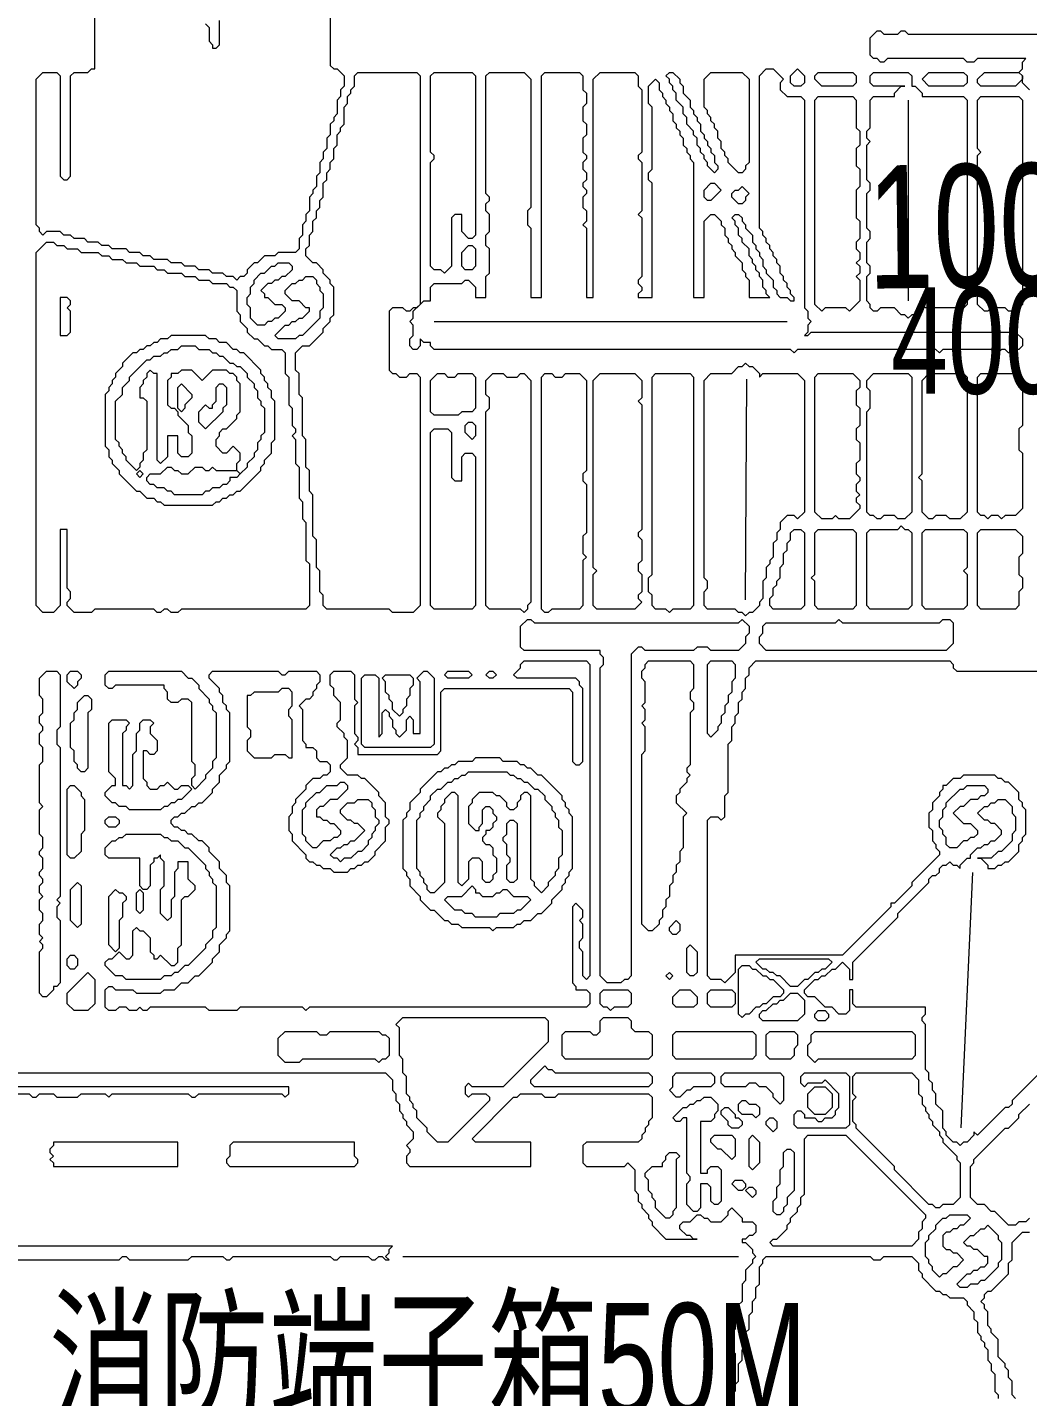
# Model space of a CAD drawing. Extents: x 25 to 4929, y 26 to 3478.
# Drawn here: x 3200.5 to 3489.5, y 1608.5 to 2004 of the extents above; entities that cross this region are included whole.
import ezdxf

# ---------------------------------------------------------------- set-up
doc = ezdxf.new("R2010")
doc.units = 0
for name, color, linetype, lineweight in [('OCR_TEXT', 6, 'Continuous', 0), ('TRACE_CURVE', 6, 'Continuous', 0), ('TRACE_STRAIGHT', 5, 'Continuous', 0), ('TRACE_TEXT_SYMBOL', 6, 'Continuous', 0)]:
    doc.layers.add(name, color=color, linetype=linetype, lineweight=lineweight)
doc.styles.add('wqy-unicode', font='wqy-unicode.lff')

msp = doc.modelspace()

# ---------------------------------------------------------------- linework, layer by layer
at = {"layer": 'TRACE_CURVE', "color": 6}
for points in [[(3214, 1943), (3213, 1944), (3211, 1944), (3210, 1945), (3206, 1945), (3205, 1944), (3204, 1945), (3204, 1946), (3203, 1947), (3203, 1989), (3205, 1991), (3209, 1991), (3210, 1990), (3210, 1961), (3211, 1960), (3212, 1960), (3213, 1961), (3213, 1990), (3214, 1991), (3218, 1991), (3219, 1992), (3220, 1992), (3220, 2015)], [(3288, 2016), (3288, 1993), (3289, 1992), (3290, 1992)], [(3252, 2005), (3253, 2004), (3253, 2000), (3254, 1999), (3254, 1998), (3255, 1998), (3256, 1999), (3256, 2006)], [(3490, 1986), (3488, 1988), (3488, 1990), (3487, 1991), (3488, 1992), (3488, 1994), (3489, 1995), (3475, 1995), (3474, 1994), (3472, 1994), (3471, 1995), (3449, 1995), (3448, 1994), (3447, 1994), (3446, 1995), (3445, 1995), (3444, 1996), (3444, 2001), (3446, 2003), (3447, 2003), (3448, 2002), (3452, 2002), (3453, 2003), (3454, 2003), (3455, 2002), (3500, 2002)], [(3290, 1992), (3292, 1990), (3292, 1987), (3291, 1986), (3291, 1984), (3290, 1983), (3290, 1979), (3289, 1978), (3289, 1977), (3288, 1976), (3288, 1973), (3287, 1972), (3287, 1969), (3286, 1968), (3286, 1966), (3285, 1965), (3285, 1962), (3284, 1961), (3284, 1958), (3283, 1957), (3283, 1956), (3282, 1955), (3282, 1951), (3281, 1950), (3281, 1948), (3280, 1947), (3280, 1944), (3279, 1943), (3279, 1940), (3278, 1939), (3273, 1939), (3272, 1938), (3269, 1938), (3267, 1936), (3266, 1936), (3264, 1934), (3264, 1933), (3263, 1932), (3262, 1932), (3261, 1931), (3260, 1932), (3258, 1932), (3257, 1933), (3254, 1933), (3253, 1934), (3250, 1934), (3249, 1935), (3246, 1935), (3245, 1936), (3242, 1936), (3241, 1937), (3237, 1937), (3236, 1938), (3234, 1938), (3233, 1939), (3230, 1939), (3229, 1940), (3225, 1940), (3224, 1941), (3222, 1941), (3221, 1942), (3218, 1942), (3217, 1943), (3214, 1943)], [(3295, 1990), (3296, 1991), (3313, 1991), (3314, 1990), (3314, 1924), (3313, 1923), (3312, 1923), (3311, 1922), (3310, 1922), (3309, 1923), (3306, 1923), (3305, 1922), (3305, 1905), (3306, 1904), (3307, 1904), (3308, 1903), (3310, 1903), (3311, 1904), (3313, 1904), (3314, 1903), (3314, 1837), (3312, 1835), (3306, 1835), (3305, 1836), (3287, 1836), (3286, 1837), (3286, 1840), (3285, 1841), (3285, 1847), (3284, 1848), (3284, 1856), (3283, 1857), (3283, 1869), (3282, 1870), (3282, 1876), (3281, 1877), (3281, 1885), (3280, 1886), (3280, 1897), (3279, 1898), (3279, 1904), (3278, 1905), (3278, 1910), (3280, 1912), (3282, 1912), (3286, 1916), (3286, 1917), (3288, 1919), (3288, 1920), (3289, 1921), (3289, 1929), (3288, 1930), (3288, 1931), (3286, 1933), (3286, 1934), (3284, 1936), (3283, 1936), (3281, 1938), (3281, 1940), (3282, 1941), (3282, 1944), (3283, 1945), (3283, 1948), (3284, 1949)], [(3284, 1949), (3284, 1951), (3285, 1952), (3285, 1954), (3286, 1955), (3286, 1959), (3287, 1960), (3287, 1962), (3288, 1963), (3288, 1965), (3289, 1966), (3289, 1969), (3290, 1970), (3290, 1973), (3291, 1974), (3291, 1975), (3292, 1976), (3292, 1981), (3293, 1982), (3293, 1984), (3294, 1985), (3294, 1986), (3295, 1987), (3295, 1990)], [(3414, 1992), (3416, 1992), (3419, 1989), (3418, 1988), (3418, 1986), (3420, 1984), (3424, 1984), (3425, 1983), (3425, 1923), (3426, 1922), (3426, 1920), (3427, 1919), (3426, 1918), (3426, 1916), (3425, 1915), (3426, 1915), (3427, 1916), (3486, 1916), (3488, 1914), (3488, 1912), (3487, 1911), (3486, 1911), (3485, 1910), (3484, 1910), (3483, 1911), (3482, 1911), (3481, 1910), (3480, 1910), (3479, 1911), (3465, 1911), (3464, 1910), (3463, 1911), (3423, 1911), (3422, 1910), (3421, 1911), (3318, 1911), (3317, 1912), (3317, 1913), (3315, 1913), (3314, 1914), (3314, 1912), (3313, 1911), (3312, 1911), (3311, 1912), (3311, 1914), (3312, 1915), (3312, 1918), (3311, 1919), (3312, 1920), (3312, 1922), (3315, 1925), (3317, 1925), (3317, 1929), (3318, 1930), (3326, 1930), (3327, 1931), (3328, 1931), (3330, 1929), (3330, 1926), (3333, 1926), (3333, 1932), (3334, 1933), (3334, 1940), (3333, 1941)], [(3333, 1941), (3333, 1944), (3334, 1945), (3334, 1950), (3333, 1951), (3333, 1953), (3334, 1954), (3334, 1955), (3333, 1956), (3333, 1990), (3334, 1991), (3344, 1991), (3346, 1989), (3346, 1952), (3345, 1951), (3345, 1947), (3346, 1946), (3346, 1926), (3349, 1926), (3349, 1990), (3350, 1991), (3360, 1991), (3361, 1990), (3361, 1986), (3362, 1985), (3362, 1982), (3361, 1981), (3361, 1977), (3362, 1976), (3362, 1973), (3361, 1972), (3361, 1968), (3362, 1967), (3362, 1966), (3361, 1965), (3361, 1963), (3362, 1962), (3362, 1960), (3361, 1959), (3361, 1958), (3362, 1957), (3362, 1956), (3361, 1955), (3361, 1952), (3362, 1951), (3362, 1948), (3361, 1947), (3362, 1946), (3362, 1926), (3364, 1926), (3364, 1989), (3366, 1991), (3376, 1991), (3377, 1990), (3377, 1987), (3378, 1986), (3378, 1968), (3377, 1967), (3377, 1966), (3378, 1965), (3378, 1951), (3377, 1950), (3378, 1949), (3378, 1932)], [(3412, 1932), (3412, 1933), (3411, 1934), (3411, 1935), (3410, 1936), (3410, 1937), (3409, 1938), (3409, 1940), (3407, 1942), (3407, 1943), (3406, 1944), (3406, 1946), (3405, 1947), (3405, 1948), (3404, 1949), (3405, 1950), (3406, 1950), (3407, 1949), (3407, 1948), (3408, 1947), (3408, 1946), (3410, 1944), (3410, 1942), (3411, 1941), (3411, 1940), (3412, 1939), (3412, 1938), (3413, 1937), (3413, 1935), (3414, 1934), (3414, 1933), (3416, 1931), (3416, 1929), (3417, 1928), (3417, 1927), (3418, 1926), (3420, 1926), (3421, 1925), (3422, 1925), (3422, 1926), (3421, 1927), (3421, 1928), (3420, 1929), (3420, 1930), (3419, 1931), (3419, 1932), (3418, 1933), (3418, 1935), (3417, 1936), (3417, 1937), (3416, 1938), (3416, 1939), (3415, 1940), (3415, 1941), (3414, 1942), (3414, 1943), (3413, 1944), (3413, 1945), (3412, 1946), (3412, 1990), (3414, 1992)], [(3378, 1932), (3377, 1931), (3377, 1930), (3378, 1929), (3378, 1928), (3377, 1927), (3377, 1926), (3381, 1926), (3381, 1959), (3380, 1960), (3380, 1962), (3381, 1963), (3381, 1981), (3380, 1982), (3380, 1987), (3382, 1989), (3383, 1988), (3383, 1986), (3384, 1985), (3384, 1984), (3385, 1983), (3385, 1982), (3386, 1981), (3386, 1980), (3387, 1979), (3387, 1977), (3388, 1976), (3388, 1975), (3389, 1974), (3389, 1973), (3390, 1972), (3390, 1970), (3391, 1969), (3391, 1968), (3392, 1967), (3392, 1966), (3393, 1965), (3393, 1926), (3396, 1926), (3396, 1948), (3398, 1950), (3399, 1950), (3401, 1948), (3401, 1947), (3402, 1946), (3402, 1944), (3403, 1943), (3403, 1942), (3404, 1941), (3404, 1940), (3405, 1939), (3405, 1938), (3407, 1936), (3407, 1934), (3408, 1933), (3408, 1932), (3409, 1931), (3409, 1926), (3415, 1926), (3414, 1927), (3414, 1928), (3413, 1929), (3413, 1931), (3412, 1932)], [(3241, 1836), (3240, 1836), (3239, 1835), (3238, 1835), (3237, 1836), (3220, 1836), (3219, 1835), (3214, 1835), (3212, 1837), (3212, 1838), (3213, 1839), (3213, 1841), (3212, 1842), (3212, 1859), (3210, 1859), (3210, 1837), (3208, 1835), (3205, 1835), (3203, 1837), (3203, 1939), (3206, 1942)], [(3206, 1942), (3208, 1942), (3209, 1941), (3211, 1941), (3212, 1940), (3215, 1940), (3216, 1939), (3221, 1939), (3222, 1938), (3224, 1938), (3225, 1937), (3228, 1937), (3229, 1936), (3232, 1936), (3233, 1935), (3237, 1935), (3238, 1934), (3240, 1934), (3241, 1933), (3245, 1933), (3246, 1932), (3249, 1932), (3250, 1931), (3253, 1931), (3254, 1930), (3258, 1930), (3259, 1929), (3260, 1929), (3261, 1928), (3261, 1922), (3262, 1921), (3262, 1919), (3264, 1917), (3264, 1916), (3266, 1914), (3267, 1914), (3269, 1912), (3270, 1912), (3271, 1911), (3274, 1911), (3275, 1910), (3275, 1904), (3276, 1903), (3276, 1895), (3277, 1894), (3277, 1889), (3278, 1888), (3278, 1887), (3277, 1886), (3278, 1885), (3278, 1878), (3279, 1877), (3279, 1868), (3280, 1867), (3280, 1862), (3281, 1861), (3281, 1850), (3282, 1849), (3282, 1837), (3281, 1836), (3245, 1836), (3244, 1835), (3242, 1835), (3241, 1836)], [(3343, 1820), (3344, 1821), (3362, 1821), (3363, 1820), (3363, 1730), (3362, 1729), (3361, 1730), (3361, 1737), (3360, 1738), (3360, 1740), (3361, 1741), (3361, 1745), (3360, 1746), (3361, 1747), (3361, 1749), (3359, 1751), (3358, 1750), (3358, 1728), (3359, 1727), (3359, 1726), (3362, 1726), (3363, 1725), (3363, 1722), (3362, 1721), (3282, 1721), (3281, 1720), (3280, 1721), (3262, 1721), (3261, 1720), (3253, 1720), (3252, 1721), (3236, 1721), (3235, 1720), (3234, 1720), (3233, 1721), (3232, 1720), (3230, 1720), (3229, 1721), (3227, 1721), (3226, 1720), (3224, 1720), (3223, 1721), (3223, 1726), (3224, 1727), (3225, 1727), (3226, 1726), (3231, 1726), (3232, 1725), (3239, 1725), (3240, 1726), (3243, 1726), (3245, 1728), (3247, 1728), (3249, 1730), (3250, 1730), (3254, 1734), (3254, 1735), (3256, 1737), (3256, 1739), (3258, 1741), (3258, 1742), (3259, 1743), (3259, 1756), (3258, 1757)], [(3295, 1817), (3295, 1810), (3296, 1809), (3295, 1808), (3295, 1800), (3296, 1799), (3296, 1798), (3295, 1797), (3296, 1796), (3296, 1794), (3319, 1794), (3320, 1795), (3320, 1812), (3321, 1813), (3357, 1813), (3358, 1812), (3358, 1792), (3359, 1791), (3360, 1791), (3361, 1792), (3361, 1813), (3360, 1814), (3360, 1815), (3359, 1816), (3342, 1816), (3341, 1817), (3343, 1819), (3343, 1820)], [(3400, 1776), (3401, 1775), (3402, 1776), (3402, 1782), (3403, 1783), (3403, 1797), (3404, 1798), (3404, 1802), (3405, 1803), (3405, 1805), (3406, 1806), (3406, 1809), (3407, 1810), (3407, 1812), (3408, 1813), (3408, 1816), (3409, 1817), (3409, 1819), (3411, 1821), (3467, 1821), (3468, 1820), (3468, 1819), (3469, 1818), (3510, 1818)], [(3258, 1757), (3258, 1759), (3256, 1761), (3256, 1763), (3253, 1766), (3253, 1767), (3251, 1769), (3250, 1769), (3248, 1771), (3247, 1771), (3246, 1772), (3245, 1772), (3244, 1773), (3243, 1773), (3242, 1774), (3242, 1775), (3243, 1776), (3244, 1776), (3245, 1777), (3246, 1777), (3248, 1779), (3249, 1779), (3250, 1780), (3251, 1780), (3254, 1783), (3254, 1784), (3256, 1786), (3256, 1788), (3258, 1790), (3258, 1791), (3259, 1792), (3259, 1806), (3258, 1807), (3258, 1808), (3257, 1809), (3257, 1811), (3256, 1812), (3256, 1813), (3253, 1816), (3253, 1817), (3254, 1818), (3273, 1818), (3274, 1817), (3275, 1817), (3276, 1818), (3284, 1818), (3285, 1817), (3285, 1815), (3284, 1814), (3284, 1813), (3283, 1812), (3283, 1811), (3282, 1810), (3281, 1810), (3279, 1808), (3280, 1807), (3280, 1798), (3281, 1797), (3281, 1796), (3283, 1796), (3284, 1795), (3284, 1793), (3285, 1792), (3287, 1792)], [(3287, 1792), (3288, 1791), (3288, 1789), (3287, 1788), (3286, 1788), (3285, 1787), (3283, 1787), (3281, 1785), (3281, 1784), (3278, 1781), (3278, 1780), (3277, 1779), (3277, 1777), (3276, 1776), (3276, 1772), (3277, 1771), (3277, 1769), (3281, 1765), (3281, 1764), (3282, 1763), (3283, 1763), (3284, 1762), (3285, 1762), (3286, 1761), (3288, 1761), (3289, 1760), (3293, 1760), (3294, 1761), (3295, 1761), (3296, 1762), (3297, 1762), (3298, 1763), (3299, 1763), (3301, 1765), (3301, 1766), (3304, 1769), (3304, 1773), (3305, 1774), (3305, 1775), (3304, 1776), (3304, 1780), (3302, 1782), (3302, 1783), (3298, 1787), (3297, 1787), (3296, 1788), (3293, 1788), (3291, 1790), (3291, 1791), (3293, 1793), (3293, 1798), (3292, 1799), (3292, 1800), (3290, 1802), (3290, 1803), (3291, 1804), (3291, 1809), (3289, 1811), (3289, 1813), (3288, 1814), (3288, 1817), (3289, 1818), (3294, 1818), (3295, 1817)], [(3486, 1776), (3486, 1772), (3485, 1771), (3485, 1769), (3482, 1766), (3481, 1766), (3479, 1764), (3475, 1764), (3476, 1764), (3478, 1762), (3478, 1761), (3480, 1761), (3481, 1762), (3482, 1762), (3483, 1763), (3484, 1763), (3487, 1766), (3487, 1768), (3488, 1769), (3488, 1770), (3489, 1771), (3489, 1778), (3488, 1779), (3488, 1780), (3487, 1781), (3487, 1783), (3484, 1786), (3483, 1786), (3482, 1787), (3481, 1787), (3480, 1788), (3471, 1788), (3470, 1787), (3468, 1787), (3466, 1785), (3465, 1785), (3465, 1784), (3464, 1783), (3464, 1782), (3462, 1780), (3462, 1778), (3461, 1777), (3461, 1773), (3462, 1772), (3462, 1769), (3463, 1768), (3463, 1767), (3464, 1766), (3464, 1765), (3456, 1757), (3456, 1756), (3451, 1751), (3450, 1751), (3450, 1750), (3436, 1736), (3405, 1736), (3405, 1731), (3402, 1728), (3401, 1729), (3398, 1729), (3397, 1730), (3397, 1775), (3398, 1776), (3400, 1776)], [(3440, 1721), (3439, 1722), (3439, 1726), (3438, 1726), (3438, 1720), (3437, 1719), (3435, 1719), (3433, 1721), (3431, 1721), (3428, 1724), (3426, 1724), (3425, 1725), (3425, 1726), (3428, 1729), (3429, 1729), (3430, 1730), (3431, 1730), (3433, 1732), (3434, 1732), (3436, 1734), (3438, 1732), (3438, 1729), (3439, 1729), (3439, 1734), (3452, 1747), (3452, 1748), (3461, 1757), (3461, 1758), (3462, 1759), (3463, 1759), (3464, 1760), (3464, 1761), (3465, 1762), (3466, 1762), (3467, 1763), (3468, 1762), (3469, 1762), (3470, 1761), (3470, 1762), (3472, 1764), (3473, 1764), (3473, 1765), (3475, 1767), (3476, 1767), (3477, 1768), (3478, 1768), (3479, 1769), (3480, 1769), (3482, 1771), (3482, 1772), (3480, 1774), (3479, 1774), (3478, 1775), (3477, 1775), (3475, 1777), (3477, 1779), (3478, 1779), (3479, 1780), (3480, 1780), (3481, 1781), (3483, 1781), (3485, 1779), (3485, 1777), (3486, 1776)], [(3228, 1770), (3229, 1771), (3239, 1771), (3240, 1770), (3241, 1770), (3242, 1769), (3244, 1769), (3246, 1767), (3247, 1767), (3252, 1762), (3252, 1761), (3253, 1760), (3253, 1759), (3254, 1758), (3254, 1757), (3255, 1756), (3255, 1744), (3254, 1743), (3254, 1741), (3252, 1739), (3252, 1738), (3247, 1733), (3246, 1733), (3244, 1731), (3243, 1731), (3242, 1730), (3240, 1730), (3239, 1729), (3229, 1729), (3228, 1730), (3226, 1730), (3223, 1733), (3223, 1734), (3224, 1735), (3225, 1735), (3227, 1737), (3229, 1735), (3230, 1735), (3231, 1736), (3231, 1743), (3232, 1744), (3233, 1743), (3234, 1743), (3236, 1741), (3236, 1737), (3237, 1736), (3237, 1735), (3238, 1735), (3239, 1736), (3242, 1733), (3243, 1733), (3244, 1734), (3244, 1738), (3245, 1739), (3245, 1752), (3246, 1753), (3247, 1753), (3249, 1755), (3249, 1756), (3247, 1758), (3247, 1763), (3244, 1763), (3244, 1761), (3243, 1760)], [(3243, 1760), (3243, 1753), (3242, 1752), (3242, 1747), (3241, 1746), (3239, 1748), (3239, 1755), (3240, 1756), (3240, 1763), (3239, 1764), (3239, 1765), (3238, 1764), (3237, 1764), (3237, 1763), (3236, 1762), (3236, 1756), (3235, 1755), (3234, 1755), (3233, 1756), (3233, 1764), (3224, 1764), (3223, 1765), (3223, 1767), (3225, 1769), (3226, 1769), (3227, 1770), (3228, 1770)], [(3497, 1706), (3485, 1694), (3485, 1693), (3484, 1692), (3483, 1692), (3475, 1684), (3474, 1685), (3474, 1684), (3472, 1682), (3471, 1682), (3470, 1681), (3469, 1682), (3468, 1682), (3466, 1684), (3466, 1685), (3465, 1686), (3465, 1691), (3463, 1693), (3463, 1696), (3462, 1697), (3462, 1699), (3461, 1700), (3461, 1702), (3460, 1703), (3460, 1716), (3459, 1717), (3459, 1718), (3460, 1719), (3460, 1721), (3440, 1721)], [(3188, 1702), (3304, 1702), (3306, 1700), (3306, 1697), (3307, 1696), (3307, 1694), (3308, 1693), (3308, 1691), (3309, 1690), (3309, 1689), (3310, 1688), (3310, 1687), (3312, 1685), (3312, 1683), (3310, 1681), (3311, 1680), (3311, 1679), (3310, 1678), (3310, 1676), (3311, 1675), (3346, 1675), (3346, 1682), (3330, 1682), (3329, 1683), (3341, 1695), (3342, 1695), (3343, 1696), (3349, 1696), (3350, 1695), (3353, 1695), (3354, 1696), (3380, 1696), (3381, 1695), (3381, 1689), (3380, 1688), (3380, 1687), (3379, 1686), (3379, 1685), (3378, 1684), (3378, 1683), (3377, 1682), (3362, 1682), (3361, 1681), (3361, 1676), (3362, 1675), (3373, 1675), (3374, 1676), (3376, 1674)], [(3197, 1696), (3201, 1696), (3202, 1695), (3203, 1695), (3204, 1696), (3208, 1696), (3209, 1695), (3215, 1695), (3216, 1696), (3223, 1696), (3224, 1695), (3225, 1696), (3247, 1696), (3248, 1695), (3249, 1695), (3250, 1696), (3274, 1696), (3275, 1695), (3276, 1696), (3276, 1698), (3183, 1698)], [(3490, 1660), (3489, 1659), (3487, 1659), (3486, 1658), (3484, 1658), (3480, 1662), (3479, 1662), (3477, 1664), (3475, 1664), (3473, 1666), (3473, 1675), (3474, 1676), (3474, 1677), (3483, 1686), (3484, 1686), (3487, 1689), (3487, 1690), (3490, 1693)], [(3376, 1674), (3376, 1668), (3377, 1667), (3377, 1665), (3378, 1664), (3378, 1663), (3380, 1661), (3380, 1660), (3381, 1659), (3381, 1658), (3385, 1654), (3394, 1654), (3393, 1654), (3392, 1655), (3391, 1655), (3389, 1657), (3389, 1658), (3390, 1659), (3392, 1659), (3394, 1661), (3395, 1661), (3396, 1660), (3397, 1660), (3398, 1659), (3401, 1659), (3403, 1661), (3403, 1662), (3404, 1663), (3407, 1660), (3407, 1659), (3410, 1659), (3411, 1658), (3411, 1656), (3410, 1655), (3409, 1655), (3408, 1654), (3407, 1654), (3407, 1653), (3408, 1653), (3410, 1651), (3410, 1650), (3411, 1649), (3410, 1648), (3410, 1647), (3408, 1645), (3408, 1642), (3407, 1641), (3407, 1636), (3406, 1635), (3406, 1633), (3405, 1632), (3405, 1628), (3404, 1627), (3404, 1623), (3403, 1622), (3404, 1622), (3405, 1621), (3405, 1610), (3405, 1612), (3406, 1613), (3406, 1618), (3407, 1619), (3407, 1622), (3408, 1623)], [(3481, 1620), (3481, 1625), (3479, 1627), (3479, 1628), (3478, 1629), (3478, 1633), (3477, 1634), (3477, 1635), (3476, 1636), (3477, 1637), (3477, 1638), (3478, 1639), (3479, 1639), (3484, 1644), (3484, 1647), (3485, 1648), (3485, 1653), (3488, 1656), (3490, 1656)], [(3121, 1648), (3227, 1648), (3228, 1649), (3229, 1649), (3230, 1648), (3247, 1648), (3248, 1649), (3257, 1649), (3258, 1648), (3259, 1648), (3260, 1649), (3288, 1649), (3289, 1648), (3290, 1648), (3291, 1649), (3299, 1649), (3300, 1648), (3301, 1648), (3302, 1649), (3303, 1649), (3304, 1648), (3305, 1648), (3304, 1649), (3305, 1650), (3305, 1651), (3306, 1652), (3122, 1652)], [(3408, 1623), (3408, 1627), (3409, 1628), (3409, 1632), (3410, 1633), (3410, 1636), (3411, 1637), (3411, 1640), (3412, 1641), (3412, 1646), (3413, 1647), (3413, 1648), (3414, 1649), (3444, 1649), (3445, 1648), (3447, 1648), (3448, 1649), (3456, 1649), (3458, 1647), (3458, 1645), (3459, 1644), (3459, 1643), (3463, 1639), (3464, 1639), (3465, 1638), (3466, 1638), (3467, 1637), (3471, 1637), (3472, 1636), (3472, 1635), (3474, 1633), (3474, 1631), (3475, 1630), (3475, 1627), (3476, 1626), (3476, 1625), (3477, 1624), (3477, 1623), (3478, 1622), (3478, 1619), (3479, 1618), (3479, 1616), (3480, 1615), (3480, 1610), (3481, 1609), (3481, 1608)], [(3486, 1608), (3485, 1609), (3485, 1613), (3484, 1614), (3484, 1616), (3483, 1617), (3483, 1618), (3481, 1620)]]:
    msp.add_lwpolyline(points, dxfattribs=at)
for points in [[(3317, 1990), (3318, 1991), (3329, 1991), (3330, 1990), (3330, 1944), (3329, 1943), (3328, 1943), (3326, 1945), (3326, 1950), (3324, 1950), (3323, 1949), (3323, 1935), (3321, 1933), (3320, 1934), (3318, 1934), (3317, 1935), (3317, 1965), (3318, 1966), (3318, 1967), (3317, 1968)], [(3385, 1990), (3386, 1991), (3387, 1991), (3389, 1989), (3389, 1988), (3390, 1987), (3390, 1985), (3392, 1983), (3392, 1981), (3393, 1980), (3393, 1979), (3394, 1978), (3394, 1977), (3395, 1976), (3395, 1974), (3396, 1973), (3396, 1972), (3397, 1971), (3397, 1970), (3398, 1969), (3398, 1968), (3399, 1967), (3399, 1965), (3400, 1964), (3400, 1963), (3399, 1962), (3397, 1964), (3397, 1965), (3396, 1966), (3396, 1967), (3395, 1968), (3395, 1969), (3394, 1970), (3394, 1972), (3393, 1973), (3393, 1974), (3391, 1976), (3391, 1978), (3390, 1979), (3390, 1981), (3388, 1983), (3388, 1985), (3387, 1986), (3387, 1987), (3386, 1988), (3386, 1989)], [(3398, 1991), (3407, 1991), (3409, 1989), (3409, 1965), (3408, 1964), (3408, 1963), (3407, 1962), (3406, 1962), (3403, 1965), (3403, 1966), (3402, 1967), (3402, 1968), (3401, 1969), (3401, 1971), (3400, 1972), (3400, 1974), (3399, 1975), (3399, 1976), (3398, 1977), (3398, 1978), (3397, 1979), (3397, 1980), (3396, 1981), (3396, 1989)], [(3423, 1992), (3425, 1990), (3425, 1988), (3424, 1987), (3422, 1987), (3421, 1988), (3421, 1990)], [(3428, 1990), (3429, 1991), (3439, 1991), (3440, 1990), (3440, 1988), (3439, 1987), (3430, 1987), (3428, 1989)], [(3444, 1990), (3445, 1991), (3455, 1991), (3456, 1990), (3456, 1987), (3457, 1987), (3459, 1985), (3459, 1984), (3471, 1984), (3472, 1983), (3472, 1924), (3470, 1922), (3469, 1923), (3460, 1923), (3459, 1924), (3459, 1923), (3457, 1921), (3456, 1921), (3455, 1920), (3454, 1921), (3453, 1921), (3451, 1923), (3447, 1923), (3446, 1922), (3445, 1922), (3444, 1923), (3444, 1924), (3443, 1925), (3443, 1932), (3444, 1933), (3444, 1935), (3443, 1936), (3443, 1942), (3444, 1943), (3444, 1945), (3443, 1946), (3443, 1956), (3444, 1957), (3444, 1959), (3443, 1960), (3443, 1970), (3444, 1971), (3443, 1972), (3443, 1974), (3444, 1975), (3444, 1983), (3445, 1984), (3451, 1984), (3451, 1985), (3453, 1987), (3454, 1987), (3445, 1987), (3444, 1988)], [(3461, 1991), (3471, 1991), (3472, 1990), (3472, 1988), (3471, 1987), (3461, 1987), (3459, 1989)], [(3477, 1991), (3487, 1991), (3488, 1990), (3488, 1989), (3486, 1987), (3476, 1987), (3475, 1988), (3475, 1989)], [(3428, 1983), (3429, 1984), (3439, 1984), (3440, 1983), (3440, 1975), (3441, 1974), (3441, 1970), (3440, 1969), (3440, 1964), (3441, 1963), (3441, 1958), (3440, 1957), (3440, 1949), (3441, 1948), (3441, 1943), (3440, 1942), (3440, 1940), (3441, 1939), (3441, 1937), (3440, 1936), (3441, 1935), (3441, 1933), (3440, 1932), (3441, 1931), (3441, 1925), (3438, 1922), (3437, 1923), (3431, 1923), (3430, 1922), (3428, 1924)], [(3475, 1983), (3476, 1984), (3487, 1984), (3488, 1983), (3488, 1924), (3486, 1922), (3484, 1922), (3483, 1923), (3479, 1923), (3478, 1922), (3477, 1922), (3475, 1924), (3475, 1967), (3476, 1968), (3475, 1969)], [(3398, 1959), (3399, 1959), (3401, 1957), (3398, 1954), (3397, 1954), (3396, 1955), (3396, 1957)], [(3406, 1957), (3407, 1958), (3409, 1956), (3408, 1955), (3408, 1954), (3407, 1953), (3406, 1953), (3404, 1955), (3404, 1956), (3405, 1957)], [(3328, 1941), (3329, 1941), (3330, 1940), (3330, 1935), (3329, 1934), (3327, 1934), (3326, 1935), (3326, 1939)], [(3272, 1935), (3273, 1936), (3276, 1936), (3277, 1935), (3277, 1934), (3275, 1932), (3274, 1932), (3273, 1931), (3272, 1931), (3271, 1930), (3270, 1930), (3268, 1928), (3269, 1927), (3269, 1926), (3270, 1926), (3272, 1924), (3274, 1924), (3275, 1923), (3275, 1922), (3273, 1920), (3272, 1920), (3271, 1919), (3270, 1919), (3269, 1918), (3267, 1918), (3265, 1920), (3265, 1923), (3264, 1924), (3264, 1926), (3265, 1927), (3265, 1929), (3266, 1930), (3266, 1931), (3268, 1933), (3269, 1933), (3271, 1935)], [(3280, 1931), (3281, 1932), (3283, 1932), (3284, 1931), (3284, 1930), (3285, 1929), (3285, 1928), (3286, 1927), (3286, 1923), (3285, 1922), (3285, 1920), (3280, 1915), (3279, 1915), (3278, 1914), (3273, 1914), (3272, 1915), (3275, 1918), (3276, 1918), (3277, 1919), (3278, 1919), (3279, 1920), (3280, 1920), (3282, 1922), (3282, 1923), (3281, 1923), (3279, 1925), (3277, 1925), (3275, 1927), (3275, 1928), (3277, 1930), (3278, 1930), (3279, 1931)], [(3407, 1906), (3408, 1907), (3409, 1906), (3410, 1906), (3412, 1904), (3412, 1903), (3413, 1904), (3423, 1904), (3425, 1902), (3425, 1864), (3423, 1862), (3422, 1863), (3420, 1863), (3418, 1861), (3418, 1859), (3417, 1858), (3417, 1856), (3416, 1855), (3416, 1851), (3415, 1850), (3415, 1849), (3414, 1848), (3414, 1845), (3413, 1844), (3413, 1839), (3412, 1838), (3412, 1837), (3410, 1835), (3409, 1835), (3408, 1834), (3407, 1835), (3406, 1835), (3405, 1836), (3397, 1836), (3396, 1837), (3396, 1841), (3397, 1842), (3397, 1844), (3396, 1845), (3396, 1902), (3398, 1904), (3404, 1904), (3406, 1906)], [(3319, 1904), (3321, 1904), (3322, 1903), (3324, 1903), (3325, 1904), (3329, 1904), (3330, 1903), (3330, 1894), (3329, 1893), (3326, 1893), (3325, 1892), (3318, 1892), (3317, 1893), (3317, 1902)], [(3335, 1904), (3338, 1904), (3339, 1903), (3342, 1903), (3343, 1904), (3344, 1904), (3346, 1902), (3346, 1838), (3345, 1837), (3345, 1836), (3344, 1835), (3343, 1836), (3334, 1836), (3333, 1837), (3333, 1893), (3334, 1894), (3334, 1897), (3333, 1898), (3333, 1902)], [(3349, 1903), (3350, 1904), (3352, 1904), (3353, 1903), (3355, 1903), (3356, 1904), (3360, 1904), (3362, 1902), (3362, 1876), (3361, 1875), (3361, 1873), (3362, 1872), (3362, 1858), (3361, 1857), (3361, 1852), (3362, 1851), (3361, 1850), (3361, 1837), (3360, 1836), (3352, 1836), (3351, 1835), (3350, 1835), (3349, 1836)], [(3366, 1904), (3376, 1904), (3378, 1902), (3378, 1897), (3377, 1896), (3378, 1895), (3378, 1859), (3377, 1858), (3377, 1857), (3378, 1856), (3378, 1850), (3377, 1849), (3377, 1847), (3378, 1846), (3378, 1841), (3377, 1840), (3377, 1839), (3378, 1838), (3376, 1836), (3365, 1836), (3364, 1837), (3364, 1846), (3365, 1847), (3364, 1848), (3364, 1902)], [(3381, 1903), (3382, 1904), (3392, 1904), (3393, 1903), (3393, 1837), (3392, 1836), (3387, 1836), (3386, 1835), (3385, 1836), (3382, 1836), (3381, 1837), (3381, 1840), (3380, 1841), (3380, 1845), (3381, 1846)], [(3428, 1903), (3429, 1904), (3439, 1904), (3441, 1902), (3441, 1900), (3440, 1899), (3440, 1895), (3441, 1894), (3441, 1889), (3440, 1888), (3440, 1885), (3441, 1884), (3441, 1879), (3440, 1878), (3440, 1875), (3441, 1874), (3441, 1873), (3440, 1872), (3440, 1870), (3441, 1869), (3440, 1868), (3440, 1867), (3441, 1866), (3441, 1865), (3438, 1862), (3435, 1862), (3434, 1863), (3433, 1862), (3430, 1862), (3428, 1864)], [(3445, 1904), (3455, 1904), (3456, 1903), (3456, 1864), (3454, 1862), (3452, 1862), (3451, 1863), (3448, 1863), (3447, 1862), (3446, 1862), (3445, 1863), (3444, 1863), (3443, 1864), (3443, 1893), (3444, 1894), (3444, 1899), (3443, 1900), (3443, 1902)], [(3461, 1904), (3471, 1904), (3472, 1903), (3472, 1864), (3470, 1862), (3467, 1862), (3466, 1863), (3463, 1863), (3462, 1862), (3461, 1862), (3459, 1864), (3459, 1873), (3458, 1874), (3459, 1875), (3459, 1902)], [(3475, 1903), (3476, 1904), (3486, 1904), (3488, 1902), (3488, 1889), (3487, 1888), (3487, 1882), (3488, 1881), (3488, 1865), (3486, 1863), (3483, 1863), (3482, 1862), (3481, 1863), (3479, 1863), (3478, 1862), (3477, 1863), (3476, 1863), (3475, 1864)], [(3317, 1887), (3318, 1888), (3322, 1888), (3323, 1887), (3323, 1874), (3324, 1873), (3326, 1873), (3326, 1880), (3327, 1881), (3329, 1881), (3330, 1880), (3330, 1837), (3329, 1836), (3318, 1836), (3317, 1837)], [(3327, 1889), (3328, 1890), (3329, 1890), (3330, 1889), (3330, 1886), (3329, 1885), (3327, 1887)], [(3421, 1858), (3422, 1859), (3424, 1859), (3425, 1858), (3425, 1837), (3424, 1836), (3416, 1836), (3415, 1837), (3415, 1839), (3416, 1840), (3416, 1842), (3417, 1843), (3417, 1844), (3418, 1845), (3418, 1848), (3419, 1849), (3419, 1852), (3420, 1853), (3420, 1855), (3421, 1856)], [(3428, 1858), (3429, 1859), (3439, 1859), (3440, 1858), (3440, 1837), (3439, 1836), (3429, 1836), (3428, 1837), (3428, 1844), (3427, 1845), (3428, 1846)], [(3452, 1859), (3453, 1860), (3454, 1859), (3455, 1859), (3456, 1858), (3456, 1837), (3455, 1836), (3444, 1836), (3443, 1837), (3443, 1858), (3444, 1859)], [(3459, 1858), (3460, 1859), (3471, 1859), (3472, 1858), (3472, 1848), (3471, 1847), (3472, 1846), (3472, 1837), (3471, 1836), (3460, 1836), (3459, 1837)], [(3475, 1858), (3476, 1859), (3486, 1859), (3488, 1857), (3488, 1852), (3487, 1851), (3487, 1846), (3488, 1845), (3488, 1842), (3487, 1841), (3487, 1837), (3486, 1836), (3476, 1836), (3475, 1837)], [(3345, 1833), (3346, 1833), (3347, 1832), (3406, 1832), (3407, 1833), (3409, 1831), (3409, 1829), (3408, 1828), (3408, 1826), (3406, 1824), (3398, 1824), (3397, 1825), (3394, 1825), (3393, 1824), (3379, 1824), (3378, 1825), (3377, 1825), (3375, 1823), (3375, 1730), (3374, 1729), (3373, 1729), (3372, 1728), (3368, 1728), (3366, 1730), (3366, 1819), (3367, 1820), (3367, 1822), (3366, 1823), (3366, 1824), (3344, 1824), (3343, 1825), (3343, 1831)], [(3434, 1832), (3435, 1833), (3436, 1832), (3464, 1832), (3465, 1833), (3467, 1833), (3468, 1832), (3468, 1826), (3466, 1824), (3414, 1824), (3412, 1826), (3412, 1828), (3413, 1829), (3413, 1831), (3414, 1832)], [(3379, 1820), (3380, 1821), (3392, 1821), (3393, 1820), (3393, 1813), (3392, 1812), (3392, 1810), (3393, 1809), (3393, 1807), (3392, 1806), (3392, 1791), (3391, 1790), (3391, 1789), (3392, 1788), (3391, 1787), (3391, 1786), (3389, 1784), (3389, 1783), (3388, 1782), (3388, 1780), (3391, 1777), (3390, 1776), (3390, 1767), (3389, 1766), (3389, 1763), (3388, 1762), (3388, 1760), (3387, 1759), (3387, 1757), (3386, 1756), (3386, 1753), (3385, 1752), (3385, 1750), (3384, 1749), (3384, 1747), (3383, 1746), (3383, 1745), (3381, 1743), (3380, 1743), (3378, 1745), (3378, 1794), (3379, 1795), (3379, 1802), (3378, 1803), (3379, 1804), (3379, 1807), (3378, 1808), (3379, 1809), (3379, 1815), (3378, 1816), (3378, 1818), (3379, 1819)], [(3397, 1820), (3398, 1821), (3404, 1821), (3405, 1820), (3405, 1816), (3404, 1815), (3404, 1812), (3403, 1811), (3403, 1809), (3402, 1808), (3402, 1806), (3401, 1805), (3401, 1803), (3400, 1802), (3400, 1801), (3398, 1799), (3397, 1800)], [(3206, 1818), (3209, 1818), (3210, 1817), (3210, 1802), (3209, 1801), (3209, 1797), (3210, 1796), (3210, 1753), (3209, 1752), (3210, 1751), (3209, 1750), (3209, 1747), (3210, 1746), (3210, 1728), (3209, 1727), (3208, 1727), (3208, 1726), (3206, 1724), (3205, 1724), (3204, 1725), (3204, 1737), (3205, 1738), (3205, 1739), (3204, 1740), (3205, 1741), (3204, 1742), (3204, 1745), (3205, 1746), (3205, 1748), (3204, 1749), (3204, 1752), (3205, 1753), (3204, 1754), (3204, 1756), (3205, 1757), (3205, 1758), (3204, 1759), (3204, 1760), (3205, 1761), (3205, 1764), (3204, 1765), (3204, 1766), (3205, 1767), (3205, 1770), (3204, 1771), (3204, 1778), (3205, 1779), (3204, 1780), (3204, 1791), (3205, 1792), (3205, 1796), (3204, 1797), (3204, 1800), (3205, 1801), (3205, 1802), (3204, 1803), (3204, 1805), (3205, 1806), (3205, 1810), (3204, 1811), (3204, 1816)], [(3212, 1817), (3213, 1818), (3215, 1818), (3216, 1817), (3216, 1816), (3215, 1815), (3215, 1814), (3214, 1813), (3212, 1815)], [(3223, 1817), (3224, 1818), (3245, 1818), (3247, 1816), (3248, 1816), (3250, 1814), (3250, 1813), (3253, 1810), (3253, 1809), (3254, 1808), (3254, 1807), (3255, 1806), (3255, 1793), (3254, 1792), (3254, 1790), (3252, 1788), (3252, 1787), (3249, 1784), (3248, 1785), (3248, 1787), (3249, 1788), (3249, 1791), (3248, 1792), (3248, 1809), (3247, 1810), (3245, 1810), (3244, 1809), (3242, 1809), (3241, 1810), (3241, 1812), (3240, 1813), (3240, 1814), (3226, 1814), (3225, 1813), (3224, 1813), (3223, 1814)], [(3315, 1818), (3316, 1818), (3318, 1816), (3318, 1797), (3317, 1796), (3298, 1796), (3297, 1797), (3297, 1816), (3298, 1817), (3301, 1817), (3302, 1816), (3302, 1799), (3303, 1800), (3303, 1806), (3304, 1807), (3305, 1806), (3305, 1805), (3306, 1804), (3306, 1802), (3307, 1801), (3307, 1800), (3308, 1799), (3310, 1801), (3310, 1804), (3311, 1805), (3312, 1804), (3312, 1800), (3314, 1800), (3314, 1815), (3313, 1816)], [(3303, 1816), (3304, 1817), (3311, 1817), (3312, 1816), (3312, 1814), (3311, 1813), (3311, 1811), (3310, 1810), (3310, 1808), (3309, 1807), (3309, 1806), (3308, 1805), (3306, 1807), (3306, 1809), (3305, 1810), (3305, 1811), (3304, 1812), (3304, 1815)], [(3321, 1817), (3322, 1818), (3328, 1818), (3329, 1817), (3328, 1816), (3322, 1816)], [(3333, 1817), (3334, 1818), (3335, 1818), (3336, 1817), (3335, 1816), (3334, 1816)], [(3217, 1811), (3218, 1811), (3219, 1810), (3219, 1807), (3218, 1806), (3218, 1790), (3217, 1789), (3216, 1789), (3215, 1790), (3215, 1791), (3214, 1792), (3214, 1795), (3213, 1796), (3213, 1803), (3214, 1804), (3214, 1806), (3215, 1807), (3215, 1809)], [(3224, 1803), (3225, 1804), (3229, 1804), (3230, 1803), (3229, 1802), (3229, 1801), (3228, 1800), (3228, 1785), (3229, 1785), (3230, 1784), (3231, 1785), (3231, 1794), (3232, 1795), (3232, 1800), (3233, 1801), (3233, 1803), (3234, 1804), (3236, 1804), (3237, 1803), (3236, 1802), (3236, 1800), (3238, 1798), (3238, 1795), (3237, 1794), (3236, 1794), (3235, 1795), (3234, 1795), (3234, 1787), (3235, 1786), (3235, 1785), (3236, 1784), (3238, 1784), (3239, 1785), (3240, 1785), (3241, 1786), (3243, 1784), (3244, 1784), (3245, 1785), (3247, 1785), (3248, 1784), (3245, 1781), (3244, 1781), (3243, 1780), (3242, 1780), (3241, 1779), (3240, 1779), (3239, 1778), (3230, 1778), (3229, 1779), (3227, 1779), (3226, 1780), (3225, 1780), (3223, 1782), (3223, 1783), (3225, 1785), (3226, 1785), (3226, 1787), (3224, 1789)], [(3212, 1784), (3213, 1785), (3214, 1785), (3216, 1783), (3216, 1782), (3217, 1781), (3217, 1772), (3216, 1771), (3216, 1766), (3214, 1764), (3213, 1764), (3212, 1765)], [(3290, 1785), (3291, 1786), (3292, 1786), (3293, 1785), (3293, 1784), (3290, 1781), (3288, 1781), (3286, 1779), (3285, 1779), (3284, 1778), (3284, 1776), (3285, 1776), (3286, 1775), (3287, 1775), (3288, 1774), (3289, 1774), (3291, 1772), (3291, 1771), (3290, 1770), (3289, 1770), (3288, 1769), (3286, 1769), (3284, 1767), (3283, 1767), (3281, 1769), (3281, 1770), (3280, 1771), (3280, 1778), (3281, 1779), (3281, 1780), (3284, 1783), (3285, 1783), (3287, 1785)], [(3471, 1784), (3472, 1785), (3477, 1785), (3478, 1784), (3478, 1783), (3477, 1782), (3476, 1782), (3475, 1781), (3473, 1781), (3471, 1779), (3470, 1779), (3468, 1777), (3471, 1774), (3473, 1774), (3475, 1772), (3475, 1771), (3474, 1770), (3473, 1770), (3472, 1769), (3471, 1769), (3469, 1767), (3467, 1767), (3466, 1768), (3466, 1770), (3465, 1771), (3465, 1772), (3464, 1773), (3464, 1775), (3465, 1776), (3465, 1778), (3466, 1779), (3466, 1780), (3470, 1784)], [(3295, 1780), (3296, 1781), (3299, 1781), (3300, 1780), (3300, 1779), (3301, 1778), (3301, 1776), (3302, 1775), (3302, 1774), (3301, 1773), (3301, 1772), (3300, 1771), (3300, 1770), (3299, 1769), (3299, 1768), (3297, 1766), (3296, 1766), (3294, 1764), (3292, 1764), (3291, 1763), (3290, 1764), (3289, 1764), (3288, 1765), (3290, 1767), (3291, 1767), (3292, 1768), (3293, 1768), (3294, 1769), (3295, 1769), (3298, 1772), (3296, 1774), (3295, 1774), (3294, 1775), (3293, 1775), (3291, 1777), (3291, 1778), (3293, 1780)], [(3223, 1775), (3224, 1776), (3226, 1776), (3227, 1775), (3227, 1774), (3226, 1773), (3224, 1773), (3223, 1774)], [(3215, 1757), (3216, 1756), (3216, 1745), (3215, 1744), (3213, 1746), (3213, 1755)], [(3226, 1755), (3227, 1754), (3228, 1754), (3229, 1753), (3229, 1752), (3228, 1751), (3228, 1747), (3227, 1746), (3227, 1738), (3226, 1737), (3224, 1739), (3224, 1753)], [(3232, 1754), (3233, 1755), (3234, 1754), (3234, 1749), (3233, 1748), (3232, 1749)], [(3388, 1746), (3389, 1745), (3389, 1743), (3388, 1742), (3387, 1742), (3386, 1743), (3386, 1744)], [(3391, 1738), (3392, 1739), (3394, 1737), (3394, 1731), (3393, 1730), (3392, 1730), (3391, 1731)], [(3212, 1735), (3213, 1736), (3214, 1736), (3215, 1735), (3215, 1733), (3214, 1732), (3213, 1732), (3212, 1733)], [(3406, 1732), (3407, 1733), (3409, 1733), (3410, 1732), (3411, 1732), (3413, 1730), (3414, 1730), (3415, 1729), (3416, 1729), (3419, 1726), (3419, 1725), (3418, 1724), (3416, 1724), (3414, 1722), (3413, 1722), (3412, 1721), (3411, 1721), (3409, 1719), (3408, 1719), (3407, 1718), (3406, 1719)], [(3411, 1734), (3412, 1735), (3432, 1735), (3433, 1734), (3431, 1732), (3430, 1732), (3429, 1731), (3428, 1731), (3426, 1729), (3425, 1729), (3423, 1727), (3421, 1727), (3418, 1730), (3417, 1730), (3416, 1731), (3415, 1731), (3414, 1732), (3413, 1732)], [(3218, 1731), (3220, 1729), (3220, 1722), (3218, 1720), (3214, 1720), (3212, 1722), (3212, 1725)], [(3385, 1730), (3386, 1731), (3387, 1730), (3386, 1729)], [(3366, 1725), (3367, 1726), (3374, 1726), (3375, 1725), (3375, 1722), (3374, 1721), (3370, 1721), (3369, 1720), (3368, 1721), (3367, 1721), (3366, 1722)], [(3389, 1726), (3392, 1726), (3394, 1724), (3394, 1722), (3393, 1721), (3388, 1721), (3387, 1722), (3387, 1724)], [(3397, 1725), (3398, 1726), (3404, 1726), (3405, 1725), (3405, 1722), (3404, 1721), (3398, 1721), (3397, 1722)], [(3421, 1725), (3423, 1725), (3425, 1723), (3425, 1719), (3423, 1717), (3413, 1717), (3412, 1718), (3412, 1719), (3413, 1720), (3414, 1720), (3416, 1722), (3417, 1722), (3418, 1723), (3419, 1723)], [(3309, 1718), (3350, 1718), (3351, 1717), (3351, 1711), (3338, 1698), (3329, 1698), (3328, 1699), (3327, 1698), (3327, 1696), (3328, 1695), (3329, 1696), (3333, 1696), (3334, 1695), (3334, 1694), (3322, 1682), (3319, 1682), (3316, 1685), (3316, 1686), (3313, 1689), (3313, 1691), (3312, 1692), (3312, 1693), (3311, 1694), (3311, 1695), (3310, 1696), (3310, 1701), (3309, 1702), (3309, 1706), (3308, 1707), (3308, 1715), (3307, 1716)], [(3366, 1717), (3367, 1718), (3374, 1718), (3375, 1717), (3375, 1715), (3376, 1714), (3380, 1714), (3381, 1713), (3381, 1707), (3380, 1706), (3356, 1706), (3355, 1707), (3355, 1713), (3356, 1714), (3363, 1714), (3364, 1713), (3365, 1713), (3366, 1714)], [(3428, 1719), (3429, 1720), (3431, 1720), (3432, 1719), (3432, 1718), (3431, 1717), (3429, 1717), (3428, 1718)], [(3275, 1714), (3284, 1714), (3285, 1713), (3287, 1713), (3288, 1714), (3302, 1714), (3303, 1713), (3304, 1713), (3305, 1712), (3305, 1707), (3304, 1706), (3303, 1706), (3302, 1705), (3301, 1706), (3280, 1706), (3279, 1705), (3275, 1705), (3273, 1707), (3273, 1712)], [(3387, 1713), (3388, 1714), (3410, 1714), (3411, 1713), (3411, 1707), (3410, 1706), (3388, 1706), (3387, 1707)], [(3414, 1713), (3415, 1714), (3422, 1714), (3423, 1713), (3423, 1710), (3422, 1709), (3422, 1707), (3421, 1706), (3415, 1706), (3414, 1707)], [(3427, 1713), (3428, 1714), (3456, 1714), (3457, 1713), (3457, 1707), (3456, 1706), (3429, 1706), (3428, 1705), (3426, 1707), (3426, 1710), (3427, 1711)], [(3350, 1704), (3351, 1703), (3352, 1703), (3353, 1702), (3380, 1702), (3381, 1701), (3381, 1699), (3380, 1698), (3347, 1698), (3346, 1699), (3346, 1700)], [(3387, 1701), (3388, 1702), (3398, 1702), (3399, 1701), (3399, 1699), (3398, 1698), (3393, 1698), (3392, 1697), (3391, 1697), (3389, 1695), (3388, 1695), (3386, 1697), (3387, 1698)], [(3401, 1701), (3402, 1702), (3418, 1702), (3419, 1701), (3419, 1694), (3418, 1693), (3416, 1695), (3416, 1696), (3414, 1698), (3412, 1698), (3411, 1699), (3409, 1699), (3408, 1698), (3402, 1698), (3401, 1699)], [(3424, 1701), (3425, 1702), (3437, 1702), (3438, 1701), (3438, 1687), (3437, 1686), (3423, 1686), (3422, 1687), (3422, 1690), (3423, 1691), (3424, 1691), (3425, 1690), (3425, 1689), (3428, 1689), (3429, 1688), (3430, 1688), (3431, 1689), (3433, 1689), (3434, 1690), (3434, 1691), (3435, 1692), (3435, 1696), (3431, 1700), (3430, 1699), (3426, 1699), (3425, 1698), (3424, 1699)], [(3439, 1701), (3440, 1702), (3456, 1702), (3458, 1700), (3458, 1696), (3459, 1695), (3459, 1693), (3460, 1692), (3460, 1691), (3461, 1690), (3461, 1689), (3462, 1688), (3462, 1687), (3464, 1685), (3464, 1684), (3465, 1683), (3465, 1682), (3469, 1678), (3469, 1677), (3470, 1676), (3470, 1666), (3468, 1664), (3465, 1664), (3464, 1663), (3463, 1663), (3462, 1664), (3461, 1664), (3451, 1674), (3451, 1675), (3440, 1686), (3440, 1687), (3439, 1688), (3439, 1694), (3440, 1695), (3439, 1696)], [(3428, 1698), (3431, 1698), (3433, 1696), (3433, 1692), (3431, 1690), (3428, 1690), (3426, 1692), (3426, 1696)], [(3395, 1694), (3396, 1695), (3398, 1695), (3400, 1693), (3400, 1691), (3399, 1690), (3399, 1689), (3398, 1688), (3395, 1688), (3395, 1673), (3397, 1673), (3397, 1674), (3398, 1675), (3400, 1675), (3401, 1674), (3401, 1665), (3400, 1664), (3399, 1664), (3398, 1665), (3398, 1669), (3397, 1670), (3395, 1670), (3395, 1663), (3394, 1662), (3393, 1662), (3391, 1664), (3391, 1670), (3392, 1671), (3392, 1672), (3391, 1673), (3391, 1689), (3390, 1689), (3389, 1688), (3388, 1688), (3387, 1689), (3390, 1692), (3391, 1692), (3392, 1693), (3393, 1693), (3394, 1694)], [(3406, 1693), (3407, 1694), (3408, 1694), (3409, 1693), (3411, 1693), (3412, 1692), (3412, 1690), (3411, 1689), (3410, 1690), (3407, 1690), (3406, 1691)], [(3401, 1691), (3402, 1692), (3403, 1692), (3405, 1690), (3405, 1689), (3406, 1689), (3407, 1688), (3407, 1687), (3406, 1686), (3404, 1686), (3403, 1687), (3403, 1688), (3401, 1690)], [(3414, 1688), (3415, 1689), (3416, 1689), (3417, 1688), (3417, 1686), (3416, 1685), (3414, 1687)], [(3398, 1683), (3399, 1684), (3404, 1684), (3405, 1683), (3405, 1678), (3404, 1677), (3401, 1680), (3400, 1680), (3398, 1682)], [(3409, 1683), (3410, 1684), (3412, 1682), (3412, 1676), (3410, 1674), (3409, 1675)], [(3425, 1683), (3426, 1684), (3437, 1684), (3460, 1661), (3460, 1660), (3459, 1659), (3459, 1657), (3458, 1656), (3458, 1654), (3456, 1652), (3416, 1652), (3415, 1653), (3416, 1654), (3417, 1654), (3420, 1657), (3420, 1658), (3421, 1659), (3421, 1660), (3423, 1662), (3423, 1663), (3424, 1664), (3424, 1666), (3425, 1667)], [(3385, 1678), (3386, 1679), (3388, 1679), (3389, 1678), (3388, 1677), (3388, 1663), (3387, 1662), (3387, 1661), (3386, 1660), (3385, 1660), (3382, 1663), (3382, 1665), (3381, 1666), (3381, 1667), (3380, 1668), (3380, 1671), (3379, 1672), (3379, 1673), (3381, 1675), (3384, 1675), (3384, 1676), (3385, 1677)], [(3419, 1679), (3420, 1680), (3421, 1680), (3422, 1679), (3422, 1668), (3420, 1666), (3420, 1664), (3419, 1663), (3419, 1662), (3418, 1661), (3417, 1661), (3416, 1662), (3416, 1665), (3417, 1666), (3417, 1669), (3418, 1670), (3418, 1674), (3419, 1675)], [(3404, 1670), (3405, 1671), (3407, 1671), (3408, 1670), (3408, 1669), (3407, 1668), (3406, 1668)], [(3408, 1668), (3409, 1669), (3410, 1669), (3411, 1668), (3411, 1667), (3410, 1666)], [(3466, 1660), (3467, 1661), (3472, 1661), (3473, 1660), (3471, 1658), (3470, 1658), (3469, 1657), (3468, 1657), (3467, 1656), (3466, 1656), (3465, 1655), (3465, 1652), (3466, 1651), (3467, 1651), (3468, 1650), (3469, 1650), (3471, 1648), (3469, 1646), (3468, 1646), (3466, 1644), (3465, 1644), (3464, 1643), (3462, 1645), (3462, 1646), (3461, 1647), (3461, 1648), (3460, 1649), (3460, 1653), (3461, 1654), (3461, 1655), (3463, 1657), (3463, 1658), (3465, 1660)], [(3477, 1657), (3478, 1658), (3481, 1655), (3481, 1654), (3482, 1653), (3482, 1648), (3481, 1647), (3481, 1646), (3477, 1642), (3476, 1642), (3475, 1641), (3473, 1641), (3472, 1640), (3470, 1640), (3469, 1641), (3472, 1644), (3473, 1644), (3474, 1645), (3475, 1645), (3476, 1646), (3477, 1646), (3478, 1647), (3478, 1649), (3477, 1649), (3475, 1651), (3474, 1651), (3473, 1652), (3472, 1652), (3471, 1653), (3473, 1655), (3474, 1655), (3476, 1657)]]:
    msp.add_lwpolyline(points, close=True, dxfattribs=at)
at = {"layer": 'TRACE_STRAIGHT', "color": 5}
for p, q in [((3455, 1983), (3455, 1925)), ((3318, 1919), (3420, 1919)), ((3407.97, 1838.63), (3408.4, 1902.38)), ((3470.31, 1686.14), (3473.64, 1759.91)), ((3309, 1649), (3406, 1649))]:
    msp.add_line(p, q, dxfattribs=at)
at = {"layer": 'TRACE_TEXT_SYMBOL', "color": 6}
for points in [[(3210, 1926), (3210, 1915), (3212, 1915), (3213, 1916), (3213, 1922), (3212, 1923), (3213, 1924), (3213, 1925), (3212, 1926)], [(3244, 1900), (3245, 1901), (3248, 1898), (3248, 1897), (3246, 1895), (3246, 1894), (3245, 1893), (3244, 1894)], [(3255, 1900), (3256, 1901), (3257, 1901), (3258, 1900), (3258, 1895), (3257, 1894), (3257, 1893), (3252, 1888), (3250, 1890), (3250, 1893), (3252, 1895), (3253, 1894), (3254, 1894), (3254, 1895), (3255, 1896)], [(3232, 1875), (3233, 1876), (3234, 1875), (3233, 1874)], [(3241, 1877), (3242, 1877), (3243, 1876), (3244, 1876), (3245, 1875), (3247, 1875), (3249, 1877), (3251, 1877), (3252, 1876), (3253, 1876), (3254, 1877), (3255, 1876), (3261, 1876), (3262, 1875), (3261, 1874), (3259, 1874), (3259, 1873), (3258, 1872), (3257, 1872), (3256, 1871), (3254, 1871), (3253, 1870), (3252, 1870), (3251, 1869), (3243, 1869), (3242, 1870), (3241, 1870), (3240, 1871), (3238, 1871), (3237, 1872), (3236, 1872), (3235, 1873), (3235, 1874), (3236, 1875), (3239, 1875)], [(3274, 1813), (3273, 1812), (3266, 1812), (3265, 1811), (3264, 1811), (3264, 1802), (3265, 1801), (3265, 1799), (3264, 1798), (3264, 1795), (3266, 1793), (3271, 1793), (3272, 1794), (3275, 1794), (3276, 1793), (3277, 1793), (3277, 1804), (3276, 1805), (3276, 1807), (3277, 1808), (3277, 1812), (3276, 1813)], [(3339, 1774), (3340, 1775), (3341, 1775), (3342, 1774), (3342, 1758), (3341, 1757), (3340, 1757), (3339, 1758), (3339, 1762), (3340, 1763), (3340, 1764), (3339, 1765), (3339, 1768), (3338, 1769), (3338, 1770), (3339, 1771)], [(3329, 1756), (3330, 1755), (3330, 1754), (3331, 1754), (3332, 1753), (3335, 1753), (3336, 1754), (3337, 1754), (3338, 1755), (3339, 1755), (3341, 1753), (3345, 1753), (3346, 1752), (3343, 1749), (3342, 1749), (3341, 1748), (3337, 1748), (3336, 1747), (3330, 1747), (3329, 1748), (3327, 1748), (3326, 1749), (3324, 1749), (3321, 1752), (3322, 1753), (3326, 1753)], [(3208, 1682), (3208, 1681), (3207, 1680), (3207, 1679), (3208, 1678), (3207, 1677), (3208, 1676), (3208, 1675), (3244, 1675), (3244, 1682)], [(3260, 1682), (3259, 1681), (3259, 1678), (3258, 1677), (3258, 1676), (3259, 1675), (3295, 1675), (3296, 1676), (3296, 1677), (3295, 1678), (3295, 1682)]]:
    msp.add_lwpolyline(points, close=True, dxfattribs=at)
for points in [[(3242, 1915), (3241, 1914), (3239, 1914), (3238, 1913), (3237, 1913), (3236, 1912), (3235, 1912), (3234, 1911), (3233, 1911), (3232, 1910), (3231, 1910), (3228, 1907), (3228, 1906), (3226, 1904), (3226, 1903), (3225, 1902), (3225, 1901), (3224, 1900), (3224, 1899), (3223, 1898), (3223, 1883), (3224, 1882), (3224, 1880), (3225, 1879), (3225, 1878), (3227, 1876), (3227, 1875), (3232, 1870), (3233, 1870), (3235, 1868), (3237, 1868), (3238, 1867), (3239, 1867), (3240, 1866), (3254, 1866), (3255, 1867), (3256, 1867), (3257, 1868), (3258, 1868), (3259, 1869), (3260, 1869), (3261, 1870), (3262, 1870), (3268, 1876), (3268, 1877), (3269, 1878), (3269, 1879), (3271, 1881), (3271, 1884), (3272, 1885), (3272, 1896), (3271, 1897), (3271, 1899), (3270, 1900), (3270, 1901), (3269, 1902), (3269, 1903), (3268, 1904), (3268, 1905), (3263, 1910), (3262, 1910), (3261, 1911), (3260, 1911), (3258, 1913)], [(3258, 1913), (3256, 1913), (3255, 1914), (3253, 1914), (3252, 1915), (3242, 1915)], [(3242, 1894), (3243, 1894), (3244, 1893), (3244, 1892), (3247, 1889), (3247, 1887), (3248, 1886), (3248, 1881), (3247, 1880), (3245, 1880), (3244, 1881), (3244, 1886), (3241, 1886), (3241, 1880), (3239, 1878), (3238, 1879), (3238, 1904), (3237, 1904), (3236, 1905), (3235, 1904), (3235, 1903), (3234, 1902), (3234, 1901), (3233, 1900), (3233, 1897), (3234, 1897), (3235, 1896), (3235, 1882), (3234, 1881), (3234, 1879), (3233, 1878), (3233, 1877), (3232, 1876), (3229, 1879), (3229, 1880), (3228, 1881), (3228, 1882), (3227, 1883), (3227, 1884), (3226, 1885), (3226, 1896), (3228, 1898), (3228, 1900), (3230, 1902), (3230, 1903), (3235, 1908), (3236, 1908), (3237, 1909), (3239, 1909), (3240, 1910), (3241, 1910), (3242, 1911), (3244, 1911)], [(3244, 1911), (3245, 1912), (3249, 1912), (3250, 1911), (3253, 1911), (3254, 1910), (3255, 1910), (3256, 1909), (3257, 1909), (3259, 1907), (3260, 1907), (3261, 1906), (3262, 1906), (3264, 1904), (3264, 1903), (3266, 1901), (3266, 1900), (3267, 1899), (3267, 1897), (3268, 1896), (3268, 1895), (3269, 1894), (3269, 1887), (3268, 1886), (3268, 1885), (3267, 1884), (3267, 1882), (3266, 1881), (3266, 1880), (3264, 1878), (3264, 1877), (3262, 1875), (3261, 1876), (3261, 1878), (3262, 1879), (3262, 1881), (3260, 1883), (3258, 1881), (3257, 1881), (3255, 1883), (3255, 1885), (3256, 1886), (3256, 1887), (3257, 1888), (3258, 1888), (3261, 1891), (3261, 1892), (3262, 1893), (3262, 1901), (3261, 1902), (3261, 1903), (3260, 1904), (3259, 1904), (3258, 1905), (3254, 1905), (3251, 1902), (3248, 1905), (3245, 1905), (3244, 1904), (3242, 1904), (3242, 1903), (3241, 1902), (3241, 1895), (3242, 1894)], [(3330, 1793), (3329, 1792), (3325, 1792), (3324, 1791), (3323, 1791), (3322, 1790), (3321, 1790), (3320, 1789), (3319, 1789), (3314, 1784), (3314, 1783), (3311, 1780), (3311, 1778), (3310, 1777), (3310, 1776), (3309, 1775), (3309, 1761), (3310, 1760), (3310, 1759), (3311, 1758), (3311, 1756), (3314, 1753), (3314, 1752), (3317, 1749), (3318, 1749), (3321, 1746), (3322, 1746), (3323, 1745), (3325, 1745), (3326, 1744), (3334, 1744), (3335, 1743), (3336, 1744), (3341, 1744), (3342, 1745), (3343, 1745), (3344, 1746), (3346, 1746), (3348, 1748), (3349, 1748), (3352, 1751), (3352, 1752), (3355, 1755), (3355, 1756), (3356, 1757), (3356, 1758), (3357, 1759), (3357, 1760), (3358, 1761), (3358, 1776), (3357, 1777), (3357, 1778), (3356, 1779), (3356, 1780), (3355, 1781), (3355, 1782), (3349, 1788), (3348, 1788), (3346, 1790), (3345, 1790), (3344, 1791), (3343, 1791), (3342, 1792), (3338, 1792)], [(3338, 1792), (3337, 1793), (3330, 1793)], [(3334, 1772), (3333, 1772), (3333, 1771), (3332, 1770), (3332, 1769), (3333, 1768), (3334, 1768), (3335, 1767), (3335, 1765), (3336, 1764), (3336, 1760), (3335, 1759), (3335, 1758), (3334, 1757), (3333, 1757), (3332, 1758), (3332, 1763), (3331, 1764), (3329, 1764), (3328, 1763), (3328, 1758), (3326, 1756), (3325, 1757), (3325, 1782), (3324, 1783), (3323, 1783), (3321, 1781), (3321, 1780), (3320, 1779), (3320, 1778), (3319, 1777), (3319, 1776), (3321, 1774), (3321, 1757), (3318, 1754), (3317, 1754), (3316, 1755), (3316, 1756), (3315, 1757), (3315, 1758), (3314, 1759), (3314, 1760), (3313, 1761), (3313, 1775), (3314, 1776), (3314, 1777), (3315, 1778), (3315, 1779), (3317, 1781), (3317, 1782), (3319, 1784), (3320, 1784), (3322, 1786), (3323, 1786), (3324, 1787), (3325, 1787), (3326, 1788), (3327, 1788)], [(3327, 1788), (3328, 1789), (3339, 1789), (3340, 1788), (3341, 1788), (3342, 1787), (3343, 1787), (3344, 1786), (3345, 1786), (3347, 1784), (3348, 1784), (3350, 1782), (3350, 1781), (3352, 1779), (3352, 1778), (3353, 1777), (3353, 1776), (3354, 1775), (3354, 1773), (3355, 1772), (3355, 1765), (3354, 1764), (3354, 1761), (3353, 1760), (3353, 1759), (3351, 1757), (3351, 1756), (3349, 1754), (3347, 1756), (3347, 1757), (3346, 1758), (3346, 1782), (3345, 1783), (3344, 1783), (3343, 1782), (3343, 1781), (3342, 1780), (3342, 1779), (3341, 1778), (3340, 1778), (3339, 1779), (3339, 1780), (3337, 1782), (3336, 1782), (3335, 1783), (3331, 1783), (3329, 1781), (3329, 1780), (3328, 1779), (3328, 1774), (3330, 1772), (3331, 1772), (3331, 1773), (3332, 1774), (3332, 1778), (3333, 1779), (3334, 1779), (3335, 1778), (3335, 1777), (3336, 1776), (3336, 1775), (3335, 1774), (3335, 1773), (3334, 1772)]]:
    msp.add_lwpolyline(points, dxfattribs=at)

# ---------------------------------------------------------------- texts
at = {"layer": 'OCR_TEXT', "color": 6, "style": 'wqy-unicode', "width": 0.72}
msp.add_text('100×100防火线槽，凤机水泵等应急控制', height=35.5565, rotation=0.8249, dxfattribs=at).set_placement((3443.45, 1928.51))
for s, height, p in [('400x100防火线槽，内部换1:2用金属隔板分隔', 30.7167, (3450, 1898.19)), ('消防端子箱50M', 32.283, (3206.75, 1603.23))]:
    msp.add_text(s, height=height, dxfattribs=at).set_placement(p)

doc.saveas('drawing.dxf')
